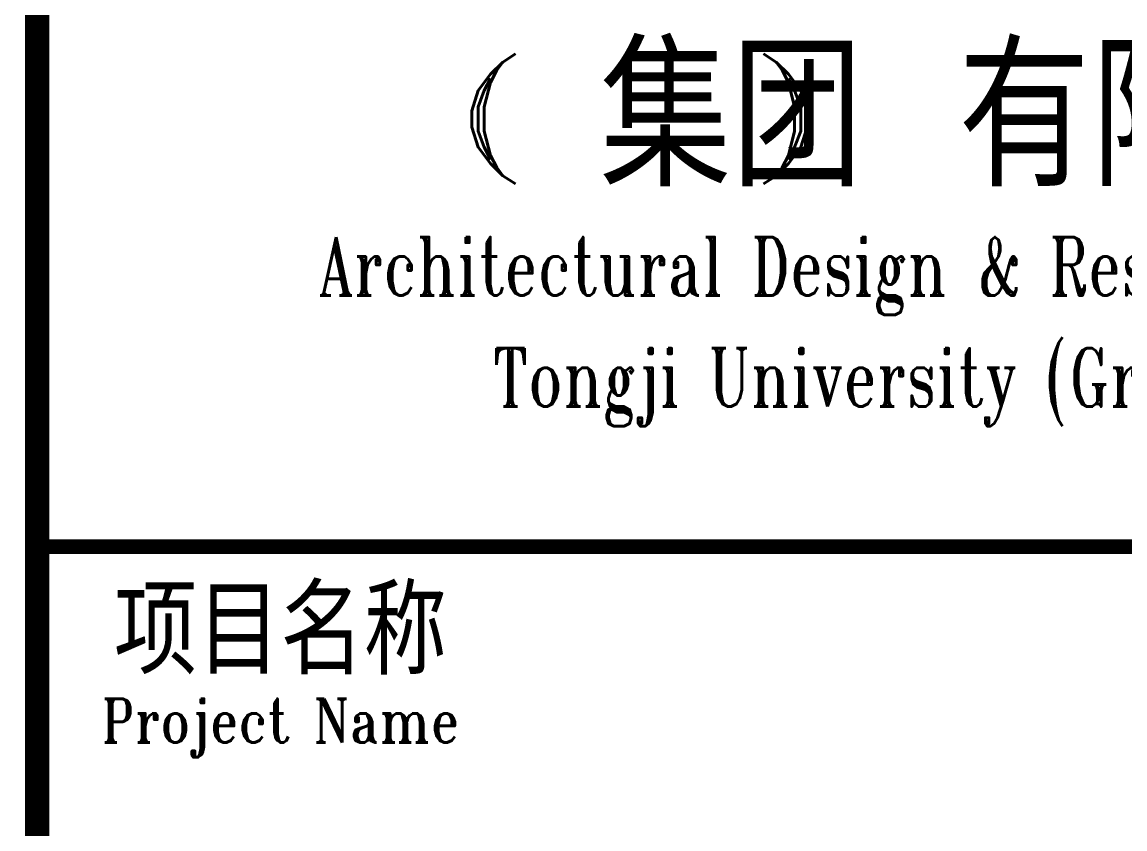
# Model space of a CAD drawing. Extents: x 239268 to 489116, y -316056 to -246175.
# Drawn here: x 409171 to 410771, y -265196 to -264025 of the extents above; entities that cross this region are included whole.
import ezdxf
from ezdxf.enums import TextEntityAlignment as Align

# ---------------------------------------------------------------- set-up
doc = ezdxf.new("R2010")
doc.units = 0
doc.header["$LTSCALE"] = 1000
doc.header["$MEASUREMENT"] = 0
doc.layers.get('0').update_dxf_attribs({"linetype": 'CONTINUOUS'})
doc.layers.add('图框', color=85, linetype='CONTINUOUS')
doc.styles.add('TKZ1_tjhts.shx', font='tjromant.shx', dxfattribs={"bigfont": 'tjhts.shx'})
doc.styles.add('TKZ2_tjkts.shx', font='tjromant.shx', dxfattribs={"bigfont": 'tjkts.shx'})

# ---------------------------------------------------------------- blocks, each defined once
blk = doc.blocks.new('TJAD_TK_LOGO')
at = {"layer": '图框', "style": 'TKZ1_tjhts.shx'}
blk.add_text('集团 有限公司', height=0.25884, dxfattribs=at).set_placement((0.6594, -0.8031), align=Align.MIDDLE_CENTER)
at = {"layer": '图框', "style": 'TKZ1_tjhts.shx', "width": 1.7}
blk.add_text('(  )', height=0.15893, dxfattribs=at).set_placement((-0.44, -0.8747))
at = {"layer": '图框', "style": 'TKZ1_tjhts.shx', "width": 0.7}
for s, p in [('Architectural Design & Research Institute of', (0.6, -1.0814)), ('Tongji University (Group) Co.,Ltd.', (0.6, -1.2887))]:
    blk.add_text(s, height=0.108983, dxfattribs=at).set_placement(p, align=Align.MIDDLE_CENTER)
blk = doc.blocks.new('TJAD_TK_A0')
at = {"layer": '图框'}
for points, const_width in [([(2072, 389.297), (2072, -431.703)], 1), ([(2072, -127.703), (2152, -127.703)], 0.6)]:
    blk.add_lwpolyline(points, dxfattribs=dict(at, const_width=const_width))
at = {"color": 1, "xscale": 22.02171320475958, "yscale": 22.02171320475958, "zscale": 22.02171320475958}
blk.add_blockref('TJAD_TK_LOGO', (2098.787, -92.377), dxfattribs=at)
at = {"layer": '图框', "style": 'TKZ2_tjkts.shx'}
blk.add_text('项目名称', height=3.6, dxfattribs=at).set_placement((2082, -131.155), align=Align.MIDDLE_CENTER)
at = {"layer": '图框', "style": 'TKZ2_tjkts.shx', "width": 0.8}
blk.add_text('Project Name', height=1.8, dxfattribs=at).set_placement((2082, -134.855), align=Align.MIDDLE_CENTER)

msp = doc.modelspace()

# ---------------------------------------------------------------- linework, layer by layer
at = {"layer": '图框', "color": 1}
msp.add_lwpolyline([(371263.9, -246528.2), (409192.4, -246528.2), (409192.4, -275521.9), (371263.9, -275521.9)], close=True, dxfattribs=at)

# ---------------------------------------------------------------- block references
at = {"layer": '图框', "xscale": 35.31510107015492, "yscale": 35.31510107015492, "zscale": 35.31510107015458}
msp.add_blockref('TJAD_TK_A0', (336019.5, -260276.3), dxfattribs=at)

doc.saveas('drawing.dxf')
